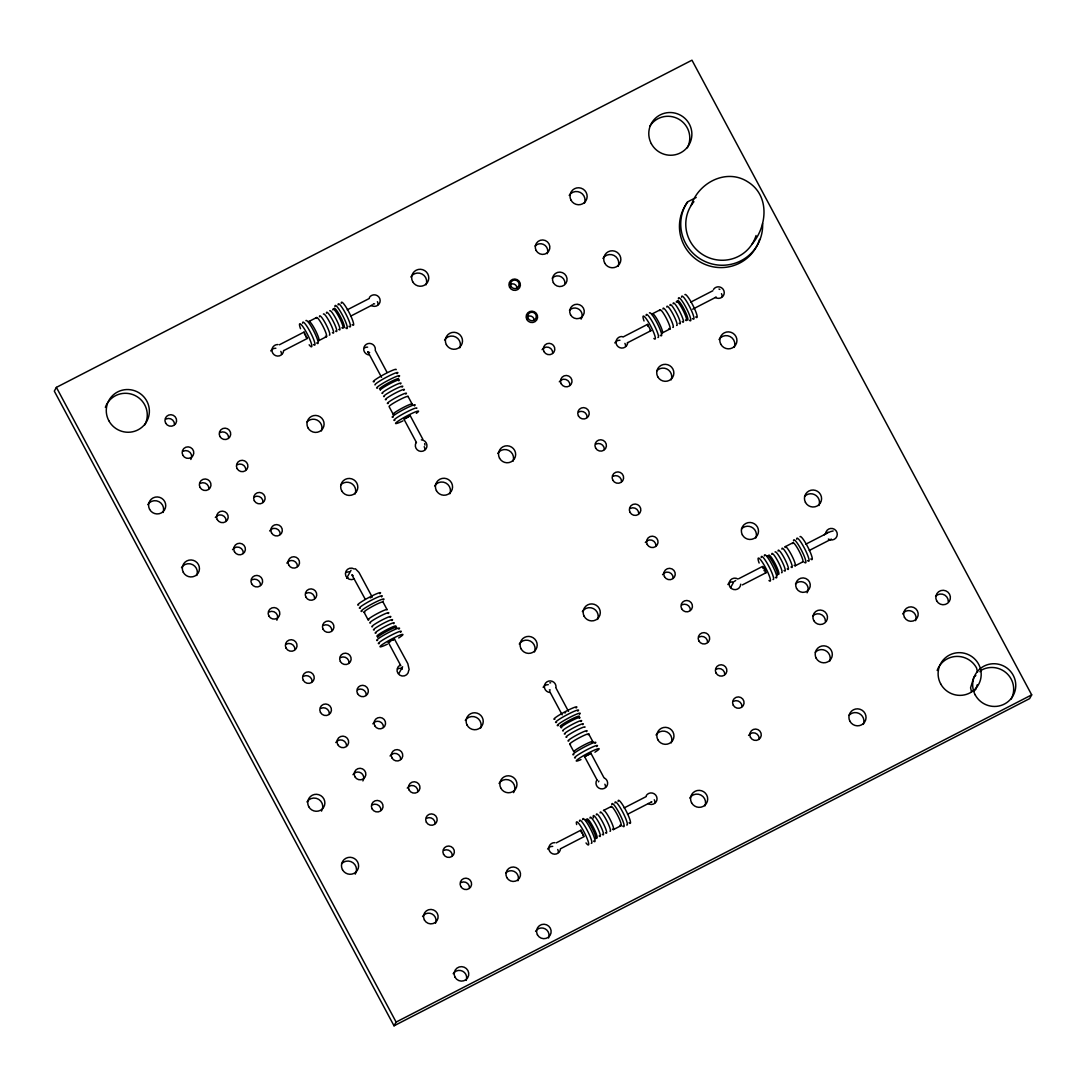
<?xml version="1.0" encoding="UTF-8"?>
<svg xmlns="http://www.w3.org/2000/svg" width="1086" height="1086" viewBox="0 0 1086 1086"><rect width="100%" height="100%" fill="white"/><g stroke="black" fill="none" stroke-linecap="round" stroke-linejoin="round"><path stroke-width="1.5" d="M283.785 350.574L307.352 338.438L304.107 332.072L304.026 332.832M627.301 342.864L650.867 330.728L647.623 324.361L647.541 325.121M560.647 848.695L584.214 836.559L580.983 830.179L581.091 831.55M742.39 584.906L765.969 572.77C765.997 571.222 763.2 565.439 762.643 567.136M402.241 667.618L402.227 669.18L401.956 668.161M409.164 669.695L407.834 663.655L394.381 638.921L388.313 642.342L400.883 665.827M977.237 684.791L975.852 689.311L973.83 691.158M598.481 781.839L598.861 781.01M56.391 387.376L54.3 391.123L394.028 1025.808L1029.609 698.624L1031.7 694.877L691.972 60.192L56.391 387.376L396.118 1022.075L394.028 1025.808M346.665 578.119L351.05 570.272M398.996 673.279L402.621 666.777M696.221 197.435L687.682 201.833L685.619 205.078A41.119 40.413 29.2 0 0 703.497 263.722A41.119 40.413 29.2 0 0 759.576 239.368M691.198 205.43C698.42 182.611 726.493 167.991 747.792 181.837C769.96 195.466 767.34 225.997 752.204 243.916M730.539 587.689L733.457 582.463M687.682 201.833L686.922 202.729A41.119 40.413 29.2 0 0 711.276 263.762A41.119 40.413 29.2 0 0 762.616 223.58M975.839 675.424L973.816 677.284L970.572 687.818L971.495 691.714M979.911 671.705L981.961 669.845A21.639 21.272 29.2 0 1 1011.202 699.045M734.312 581.472L735.724 580.467M589.698 754.118L590.838 753.141L584.553 756.589L597.124 780.074M392.752 640.319L394.612 638.894M407.535 417.486L410.182 415.612L403.897 419.074L416.467 442.559M588.992 754.553L584.553 756.589M279.401 344.778L303.971 332.112M622.916 337.067L647.487 324.402M564.815 712.973L565.657 712.525M556.263 842.885L580.834 830.22M308.818 321.537L316.42 317.628M347.262 309.822L369.349 298.46M350.642 316.148L372.742 304.772M318.972 340.529L326.587 336.606M652.333 313.827L659.935 309.917M690.777 302.112L712.864 290.736M692.692 309.198L716.258 297.062M662.487 332.818L670.103 328.895M785.164 546.733L792.78 542.824M739.009 578.566L762.576 566.43M805.866 544.154L827.966 532.778M809.26 550.48L831.36 539.104M795.332 565.725L802.934 561.801M611.024 806.613L603.422 810.523A10.819 1.683 62.8 0 1 610.766 820.785A10.819 1.683 62.8 0 1 612.409 829.12M624.124 807.943L646.224 796.567M627.518 814.269L649.604 802.893M613.59 829.514L621.192 825.591M396.118 1022.075L1031.7 694.877M406.707 417.934L405.173 418.667M370.245 597.87L370.978 597.531M650.582 802.418L651.885 801.889L651.179 801.97M390.308 641.622L388.313 642.342M374.602 303.89L373.408 303.713M830.369 531.651L833.166 530.959M307.352 338.438L306.632 337.922M650.867 330.728L650.147 330.212M765.969 572.77L765.236 572.241M549.774 682.877L550.697 682.795M369.62 352.516L368.059 352.054M549.367 689.854L550.276 690.031M718.973 289.052L719.828 289.433M355.394 568.738L358.991 572.431L372.254 597.137M353.126 575.607L351.837 574.752L365.181 599.119M367.733 351.837L368.521 353.031M305.777 336.66L306.225 337.366M582.639 834.754L583.087 835.473M763.933 570.164L764.381 570.965M407.997 396.349L412.069 403.938M588.666 733.865L592.725 741.453M375.199 350.262L387.037 372.376M410.182 415.612L422.807 439.206M555.856 687.777L568.48 711.371M590.838 753.141L604.06 777.902M368.969 353.819L381.539 377.304M549.625 691.348L562.195 714.832M393.2 414.295L389.141 406.707A10.819 1.1 -28.2 0 1 398.304 400.422A10.819 1.1 -28.2 0 1 408.078 396.634M569.797 744.222L573.856 751.811A10.819 1.1 -28.2 0 1 584.268 744.887A10.819 1.1 -28.2 0 1 592.223 742.362M382.951 601.902L387.01 609.504M364.081 612.26L368.14 619.862M304.528 334.203L304.908 335.017M581.39 832.297L581.77 833.125M762.834 567.761L763.132 568.507M647.745 325.746L648.043 326.492M977.549 672.18L976.558 667.971A21.639 21.272 29.2 0 0 940.123 664.944M424.68 443.59L424.925 445.124M756.073 235.513A36.069 35.444 29.2 0 1 704.76 255.807A36.069 35.444 29.2 0 1 693.927 201.684M372.579 626.758A10.819 1.1 -28.2 0 1 381.037 620.54A10.819 1.1 -28.2 0 1 390.227 617.364M370.543 622.957A10.819 1.1 -28.2 0 1 379 616.739A10.819 1.1 -28.2 0 1 388.191 613.563M374.276 629.921A10.819 1.1 -28.2 0 1 382.72 623.703A10.819 1.1 -28.2 0 1 391.924 620.527M375.973 633.084A10.819 1.1 -28.2 0 1 384.417 626.866A10.819 1.1 -28.2 0 1 393.621 623.69M377.656 636.247A10.819 1.1 -28.2 0 1 384.865 630.708A10.819 1.1 -28.2 0 1 395.888 626.242M377.548 637.292A10.819 1.1 -28.2 0 1 389.277 630.016A10.819 1.1 -28.2 0 1 395.983 628.129M377.616 640.428A12.991 1.317 -28.2 0 1 387.756 632.975A12.991 1.317 -28.2 0 1 398.793 629.161M379.299 643.591A12.991 1.317 -28.2 0 1 389.44 636.138A12.991 1.317 -28.2 0 1 400.476 632.337M387.376 644.174A12.991 1.317 -28.2 0 1 381.62 645.057A12.991 1.317 -28.2 0 1 398.969 635.527A12.991 1.317 -28.2 0 1 398.698 637.957M362.032 611.323A12.991 1.317 -28.2 0 1 372.172 603.87A12.991 1.317 -28.2 0 1 383.209 600.056M364.787 612.205A10.819 1.1 -28.2 0 1 371.996 606.653A10.819 1.1 -28.2 0 1 383.019 602.187M368.86 619.794A10.819 1.1 -28.2 0 1 376.068 614.255A10.819 1.1 -28.2 0 1 387.078 609.789M360.335 608.16A12.991 1.317 -28.2 0 1 370.475 600.707A12.991 1.317 -28.2 0 1 381.512 596.893M358.638 604.997A12.991 1.317 -28.2 0 1 368.792 597.544A12.991 1.317 -28.2 0 1 379.815 593.73M347.289 578.186A3.611 3.543 29.2 0 1 348.172 577.861M596.377 814.894A10.819 1.683 62.8 0 1 603.164 823.107A10.819 1.683 62.8 0 1 605.445 832.704M600.178 812.939A10.819 1.683 62.8 0 1 606.314 819.889A10.819 1.683 62.8 0 1 609.993 831.265M593.472 817.894A10.819 1.683 62.8 0 1 599.35 823.487A10.819 1.683 62.8 0 1 602.282 834.333M590.037 818.152A10.819 1.683 62.8 0 1 596.838 826.365A10.819 1.683 62.8 0 1 599.105 835.962M586.874 819.781A10.819 1.683 62.8 0 1 593.662 827.994A10.819 1.683 62.8 0 1 595.942 837.591M585.598 820.432A10.819 1.683 62.8 0 1 591.069 826.174A10.819 1.683 62.8 0 1 595.847 838.636M582.666 819.672A12.991 2.023 62.8 0 1 590.825 829.528A12.991 2.023 62.8 0 1 593.553 841.053M579.503 821.301A12.991 2.023 62.8 0 1 586.874 829.65A12.991 2.023 62.8 0 1 591.286 843.306M576.666 824.586A12.991 2.023 62.8 0 1 579.992 825.129A12.991 2.023 62.8 0 1 587.96 840.768A12.991 2.023 62.8 0 1 586.006 842.94M611.812 804.672A12.991 2.023 62.8 0 1 619.97 814.527A12.991 2.023 62.8 0 1 622.699 826.039M610.943 807.387A10.819 1.683 62.8 0 1 617.744 815.6A10.819 1.683 62.8 0 1 620.025 825.197M614.988 803.043A12.991 2.023 62.8 0 1 622.359 811.391A12.991 2.023 62.8 0 1 626.758 825.048M618.151 801.414A12.991 2.023 62.8 0 1 626.31 811.269A12.991 2.023 62.8 0 1 629.038 822.781M566.783 737.204A10.819 1.1 -28.2 0 1 573.992 731.652A10.819 1.1 -28.2 0 1 585.001 727.186M568.806 740.991A10.819 1.1 -28.2 0 1 577.263 734.774A10.819 1.1 -28.2 0 1 586.454 731.611M565.087 734.027A10.819 1.1 -28.2 0 1 573.544 727.824A10.819 1.1 -28.2 0 1 582.734 724.647M563.39 730.864A10.819 1.1 -28.2 0 1 571.847 724.661A10.819 1.1 -28.2 0 1 581.037 721.484M561.706 727.701A10.819 1.1 -28.2 0 1 570.15 721.498A10.819 1.1 -28.2 0 1 579.354 718.321M561.028 726.439A10.819 1.1 -28.2 0 1 569.471 720.222A10.819 1.1 -28.2 0 1 578.675 717.059M558.258 725.57A12.991 1.317 -28.2 0 1 568.399 718.104A12.991 1.317 -28.2 0 1 579.435 714.303M556.575 722.407A12.991 1.317 -28.2 0 1 566.716 714.941A12.991 1.317 -28.2 0 1 577.752 711.14M554.878 719.231A12.991 1.317 -28.2 0 1 565.019 711.778A12.991 1.317 -28.2 0 1 576.055 707.977M573.842 754.675A12.991 1.317 -28.2 0 1 583.983 747.209A12.991 1.317 -28.2 0 1 595.019 743.408M570.503 744.154A10.819 1.1 -28.2 0 1 578.96 737.937A10.819 1.1 -28.2 0 1 588.15 734.774M575.539 757.838A12.991 1.317 -28.2 0 1 585.68 750.385A12.991 1.317 -28.2 0 1 596.716 746.571M580.969 759.616A12.991 1.317 -28.2 0 1 579.028 758.462A12.991 1.317 -28.2 0 1 595.929 749.476A12.991 1.317 -28.2 0 1 594.924 752.204M386.127 399.675A10.819 1.1 -28.2 0 1 394.571 393.471A10.819 1.1 -28.2 0 1 403.775 390.295M388.15 403.476A10.819 1.1 -28.2 0 1 396.607 397.259A10.819 1.1 -28.2 0 1 405.797 394.096M384.43 396.512A10.819 1.1 -28.2 0 1 392.874 390.295A10.819 1.1 -28.2 0 1 402.078 387.132M382.734 393.349A10.819 1.1 -28.2 0 1 391.191 387.132A10.819 1.1 -28.2 0 1 400.381 383.969M380.331 390.254A10.819 1.1 -28.2 0 1 390.743 383.317A10.819 1.1 -28.2 0 1 398.684 380.806M380.358 388.924A10.819 1.1 -28.2 0 1 388.815 382.706A10.819 1.1 -28.2 0 1 398.005 379.53M377.602 388.041A12.991 1.317 -28.2 0 1 387.743 380.589A12.991 1.317 -28.2 0 1 398.779 376.788M375.05 384.96A12.991 1.317 -28.2 0 1 387.553 376.638A12.991 1.317 -28.2 0 1 397.082 373.625M374.222 381.715A12.991 1.317 -28.2 0 1 382.869 375.064A12.991 1.317 -28.2 0 1 396.091 369.715M393.186 417.16A12.991 1.317 -28.2 0 1 403.327 409.693A12.991 1.317 -28.2 0 1 414.363 405.892M393.906 414.228A10.819 1.1 -28.2 0 1 401.114 408.689A10.819 1.1 -28.2 0 1 412.137 404.223M394.883 420.323A12.991 1.317 -28.2 0 1 403.53 413.671A12.991 1.317 -28.2 0 1 416.752 408.309M402.947 420.893A12.991 1.317 -28.2 0 1 396.716 422.142A12.991 1.317 -28.2 0 1 412.924 412.951A12.991 1.317 -28.2 0 1 416.332 413.318M323.384 314.044A10.819 1.683 62.8 0 1 330.728 324.293A10.819 1.683 62.8 0 1 332.384 332.628M319.501 316.773A10.819 1.683 62.8 0 1 325.651 323.737A10.819 1.683 62.8 0 1 329.316 335.112M326.479 313.189A10.819 1.683 62.8 0 1 333.28 321.402A10.819 1.683 62.8 0 1 335.547 330.999M329.723 310.786A10.819 1.683 62.8 0 1 337.067 321.035A10.819 1.683 62.8 0 1 338.71 329.37M332.818 309.931A10.819 1.683 62.8 0 1 339.606 318.144A10.819 1.683 62.8 0 1 341.886 327.741M334.081 309.279A10.819 1.683 62.8 0 1 340.217 316.23A10.819 1.683 62.8 0 1 343.895 327.605M334.95 306.551A12.991 2.023 62.8 0 1 343.108 316.406A12.991 2.023 62.8 0 1 345.837 327.931M338.113 304.922A12.991 2.023 62.8 0 1 346.271 314.777A12.991 2.023 62.8 0 1 349 326.289M341.289 303.293A12.991 2.023 62.8 0 1 349.448 313.148A12.991 2.023 62.8 0 1 352.176 324.66M305.899 320.628A12.991 2.023 62.8 0 1 314.709 332.927A12.991 2.023 62.8 0 1 316.691 342.932M308.736 322.325A10.819 1.683 62.8 0 1 314.872 329.275A10.819 1.683 62.8 0 1 318.551 340.651M316.338 318.402A10.819 1.683 62.8 0 1 323.139 326.614A10.819 1.683 62.8 0 1 325.406 336.212M302.641 323.194A12.991 2.023 62.8 0 1 310.786 333.049A12.991 2.023 62.8 0 1 313.515 344.561M300.523 328.705A12.991 2.023 62.8 0 1 302.179 325.732A12.991 2.023 62.8 0 1 310.8 341.846A12.991 2.023 62.8 0 1 309.143 344.819M666.831 307.107A10.819 1.683 62.8 0 1 672.967 314.071A10.819 1.683 62.8 0 1 676.632 325.447M663.017 309.062A10.819 1.683 62.8 0 1 669.166 316.026A10.819 1.683 62.8 0 1 672.831 327.402M669.994 305.478A10.819 1.683 62.8 0 1 676.795 313.691A10.819 1.683 62.8 0 1 679.062 323.289M673.157 303.849A10.819 1.683 62.8 0 1 679.958 312.062A10.819 1.683 62.8 0 1 682.225 321.66M676.334 302.22A10.819 1.683 62.8 0 1 683.121 310.433A10.819 1.683 62.8 0 1 685.402 320.031M677.596 301.569A10.819 1.683 62.8 0 1 683.732 308.519A10.819 1.683 62.8 0 1 687.411 319.895M678.465 298.84A12.991 2.023 62.8 0 1 686.624 308.695A12.991 2.023 62.8 0 1 689.352 320.207M681.628 297.211A12.991 2.023 62.8 0 1 689.786 307.066A12.991 2.023 62.8 0 1 692.515 318.578M684.899 294.645A12.991 2.023 62.8 0 1 693.71 306.944A12.991 2.023 62.8 0 1 695.692 316.949M649.414 312.917A12.991 2.023 62.8 0 1 658.225 325.216A12.991 2.023 62.8 0 1 660.207 335.221M652.252 314.614A10.819 1.683 62.8 0 1 658.387 321.565A10.819 1.683 62.8 0 1 662.066 332.94M659.854 310.691A10.819 1.683 62.8 0 1 666.655 318.904A10.819 1.683 62.8 0 1 668.922 328.501M646.156 315.469A12.991 2.023 62.8 0 1 653.514 323.832A12.991 2.023 62.8 0 1 657.926 337.474M644.039 320.994A12.991 2.023 62.8 0 1 645.26 317.492A12.991 2.023 62.8 0 1 653.636 332.37A12.991 2.023 62.8 0 1 653.867 338.479M778.119 551.104A10.819 1.683 62.8 0 1 784.92 559.317A10.819 1.683 62.8 0 1 787.187 568.915M781.92 549.149A10.819 1.683 62.8 0 1 788.721 557.362A10.819 1.683 62.8 0 1 790.988 566.96M775.037 551.96A10.819 1.683 62.8 0 1 782.382 562.209A10.819 1.683 62.8 0 1 784.024 570.544M771.779 554.362A10.819 1.683 62.8 0 1 777.929 561.326A10.819 1.683 62.8 0 1 781.594 572.702M768.698 555.217A10.819 1.683 62.8 0 1 776.042 565.467A10.819 1.683 62.8 0 1 777.685 573.802M767.354 556.643A10.819 1.683 62.8 0 1 773.49 563.607A10.819 1.683 62.8 0 1 777.169 574.983M764.422 555.883A12.991 2.023 62.8 0 1 772.567 565.738A12.991 2.023 62.8 0 1 775.295 577.25M761.245 557.512A12.991 2.023 62.8 0 1 768.616 565.86A12.991 2.023 62.8 0 1 773.028 579.517M759.128 563.037A12.991 2.023 62.8 0 1 760.363 559.521A12.991 2.023 62.8 0 1 768.739 574.413A12.991 2.023 62.8 0 1 768.969 580.521M793.567 540.882A12.991 2.023 62.8 0 1 801.712 550.738A12.991 2.023 62.8 0 1 804.441 562.249M792.699 543.597A10.819 1.683 62.8 0 1 798.834 550.561A10.819 1.683 62.8 0 1 802.513 561.937M785.097 547.52A10.819 1.683 62.8 0 1 791.884 555.733A10.819 1.683 62.8 0 1 794.165 565.331M796.73 539.253A12.991 2.023 62.8 0 1 804.889 549.109A12.991 2.023 62.8 0 1 807.617 560.62M800.002 536.688A12.991 2.023 62.8 0 1 808.812 548.987A12.991 2.023 62.8 0 1 810.78 558.991M595.888 444.12A5.769 5.674 29.2 0 1 604.345 449.455M646.251 795.576A5.864 5.756 29.2 0 1 654.288 793.839A5.864 5.756 29.2 0 1 656.161 801.821A5.864 5.756 29.2 0 1 648.125 803.559M549.991 692.474A5.864 5.756 29.2 0 1 544.357 686.42A5.864 5.756 29.2 0 1 550.371 680.922A5.864 5.756 29.2 0 1 556.018 686.976M604.888 778.268A5.864 5.756 29.2 0 1 606.762 786.264A5.864 5.756 29.2 0 1 598.725 788.002A5.864 5.756 29.2 0 1 596.852 780.006M369.335 354.959A5.864 5.756 29.2 0 1 363.701 348.905A5.864 5.756 29.2 0 1 369.715 343.407A5.864 5.756 29.2 0 1 375.362 349.461M352.991 774.685A5.864 5.756 29.2 0 1 361.014 772.947A5.864 5.756 29.2 0 1 362.887 780.929M306.931 801.93A8.62 8.471 29.2 0 1 318.741 799.377A8.62 8.471 29.2 0 1 321.497 811.12M335.778 742.539A5.864 5.756 29.2 0 1 346.57 745.933M465.297 720.412A8.62 8.471 29.2 0 1 476.469 717.479A8.62 8.471 29.2 0 1 480.541 728.299M320.777 708.384A5.864 5.756 29.2 0 1 329.357 713.787M341.547 863.777A8.62 8.471 29.2 0 1 353.086 862.813A8.62 8.471 29.2 0 1 355.231 874.135M303.578 676.239A5.864 5.756 29.2 0 1 312.157 681.641M499.031 783.413A8.62 8.471 29.2 0 1 510.841 780.861A8.62 8.471 29.2 0 1 513.597 792.617M286.365 644.093A5.864 5.756 29.2 0 1 294.944 649.509M656.012 734.991A8.62 8.471 29.2 0 1 667.184 732.059A8.62 8.471 29.2 0 1 671.257 742.878M269.165 611.947A5.864 5.756 29.2 0 1 276.862 620.215M815.26 652.306A8.62 8.471 29.2 0 1 829.609 661.36M251.952 579.802A5.864 5.756 29.2 0 1 260.531 585.218M453.174 973.708A7.33 7.208 29.2 0 1 462.677 971.223A7.33 7.208 29.2 0 1 466.152 980.427M505.696 873.076A7.33 7.208 29.2 0 1 517.913 880.787M422.549 916.475A7.33 7.208 29.2 0 1 432.052 913.991A7.33 7.208 29.2 0 1 435.513 923.195M689.746 797.993A8.62 8.471 29.2 0 1 700.918 795.074A8.62 8.471 29.2 0 1 704.977 805.893M232.54 549.652A5.864 5.756 29.2 0 1 243.318 553.059M848.98 715.321A8.62 8.471 29.2 0 1 863.343 724.376M215.34 517.52A5.864 5.756 29.2 0 1 226.132 520.927M535.574 931.286A7.33 7.208 29.2 0 1 545.077 928.802A7.33 7.208 29.2 0 1 548.539 938.005M200.326 483.351A5.864 5.756 29.2 0 1 208.919 488.768M183.14 451.219A5.864 5.756 29.2 0 1 190.837 459.487M165.927 419.074A5.864 5.756 29.2 0 1 174.507 424.49M935.562 596.35A7.33 7.208 29.2 0 1 948.309 601.603M147.777 504.596A8.62 8.471 29.2 0 1 158.95 501.664A8.62 8.471 29.2 0 1 163.022 512.483M497.714 453.419A8.62 8.471 29.2 0 1 508.872 450.5A8.62 8.471 29.2 0 1 512.945 461.319M582.354 611.567A8.62 8.471 29.2 0 1 593.526 608.635A8.62 8.471 29.2 0 1 597.599 619.454M434.617 485.904A8.62 8.471 29.2 0 1 445.776 482.971A8.62 8.471 29.2 0 1 449.848 493.791M519.257 644.039A8.62 8.471 29.2 0 1 530.43 641.12A8.62 8.471 29.2 0 1 534.502 651.939M656.799 370.815A8.62 8.471 29.2 0 1 671.148 379.869M578.675 411.974A5.769 5.674 29.2 0 1 587.132 417.309M804.522 496.492A8.62 8.471 29.2 0 1 818.885 505.547M559.304 381.824A5.769 5.674 29.2 0 1 569.933 385.163M719 339.511A8.62 8.471 29.2 0 1 730.159 336.579A8.62 8.471 29.2 0 1 734.231 347.398M542.09 349.678A5.769 5.674 29.2 0 1 552.72 353.018M220.159 432.527A5.769 5.674 29.2 0 1 228.617 437.862M181.511 567.611A8.62 8.471 29.2 0 1 192.684 564.679A8.62 8.471 29.2 0 1 196.742 575.499M699.112 636.993A5.769 5.674 29.2 0 1 707.57 642.328M340.76 484.926A8.62 8.471 29.2 0 1 355.108 493.981M443.835 850.406A5.769 5.674 29.2 0 1 452.292 855.741M461.048 882.551A5.769 5.674 29.2 0 1 469.491 887.886M649.93 126.085A21.639 21.272 29.2 0 1 678.94 119.256A21.639 21.272 29.2 0 1 687.316 147.832M569.186 195.412A8.62 8.471 29.2 0 1 580.358 192.48A8.62 8.471 29.2 0 1 584.431 203.299M560.471 848.682A5.864 5.756 29.2 0 1 554.457 854.18A5.864 5.756 29.2 0 1 548.81 848.139A5.864 5.756 29.2 0 1 554.837 842.641M937.177 670.483A21.639 21.272 29.2 0 1 939.241 666.207M105.356 407.359A21.639 21.272 29.2 0 1 107.419 403.096M108.301 401.82A21.639 21.272 29.2 0 1 137.107 396.675A21.639 21.272 29.2 0 1 144.805 424.857M527.864 316.433A4.33 4.249 29.2 0 1 534.203 320.424M510.651 284.288A4.33 4.249 29.2 0 1 516.99 288.279M237.372 464.672A5.769 5.674 29.2 0 1 245.83 470.007M269.613 530.945A5.769 5.674 29.2 0 1 280.242 534.298M286.813 563.091A5.769 5.674 29.2 0 1 297.442 566.444M306.198 593.255A5.769 5.674 29.2 0 1 314.641 598.59M323.397 625.4A5.769 5.674 29.2 0 1 331.854 630.735M340.61 657.546A5.769 5.674 29.2 0 1 349.054 662.881M357.81 689.691A5.769 5.674 29.2 0 1 366.267 695.026M372.851 723.819A5.769 5.674 29.2 0 1 383.467 727.158M390.05 755.965A5.769 5.674 29.2 0 1 400.68 759.304M254.572 496.818A5.769 5.674 29.2 0 1 263.029 502.153M681.913 604.848A5.769 5.674 29.2 0 1 690.37 610.183M662.541 574.684A5.769 5.674 29.2 0 1 673.157 578.037M645.328 542.538A5.769 5.674 29.2 0 1 655.958 545.891M630.301 508.411A5.769 5.674 29.2 0 1 638.744 513.746M613.088 476.265A5.769 5.674 29.2 0 1 621.545 481.6M716.326 669.139A5.769 5.674 29.2 0 1 724.783 674.474M426.635 818.26A5.769 5.674 29.2 0 1 435.092 823.595M733.525 701.284A5.769 5.674 29.2 0 1 741.982 706.619M748.566 735.412A5.769 5.674 29.2 0 1 759.195 738.765M407.25 788.097A5.769 5.674 29.2 0 1 417.879 791.45M372.389 804.807A5.864 5.756 29.2 0 1 380.969 810.224M902.615 613.916A7.33 7.208 29.2 0 1 912.131 611.432A7.33 7.208 29.2 0 1 915.593 620.635M569.444 310.325A7.33 7.208 29.2 0 1 579.272 309.496A7.33 7.208 29.2 0 1 581.091 319.135M552.245 278.179A7.33 7.208 29.2 0 1 564.978 283.419M535.045 246.033A7.33 7.208 29.2 0 1 547.249 253.73M812.654 616.115A7.33 7.208 29.2 0 1 825.401 621.368M795.454 583.983A7.33 7.208 29.2 0 1 805.269 583.155A7.33 7.208 29.2 0 1 807.102 592.78M824.396 534.814A5.864 5.756 29.2 0 1 829.541 532.167M727.851 584.512A5.864 5.756 29.2 0 1 732.996 581.865M721.471 293.682A5.864 5.756 29.2 0 1 722.149 296.6M614.798 342.918A5.864 5.756 29.2 0 1 619.957 340.257M624.898 343.393A5.864 5.756 29.2 0 1 625.59 346.312M270.726 350.914A5.864 5.756 29.2 0 1 275.871 348.267M280.812 351.389A5.864 5.756 29.2 0 1 281.505 354.321M377.385 301.691A5.864 5.756 29.2 0 1 378.064 304.609M424.205 446.713A5.864 5.756 29.2 0 1 424.884 449.631M364.692 347.791A5.864 5.756 29.2 0 1 367.625 347.153M604.861 784.228A5.864 5.756 29.2 0 1 605.54 787.146M543.136 687.316A5.864 5.756 29.2 0 1 548.281 684.669M654.261 799.798A5.864 5.756 29.2 0 1 654.953 802.717M547.602 849.021A5.864 5.756 29.2 0 1 552.747 846.374M557.702 849.51A5.864 5.756 29.2 0 1 558.38 852.429M346.393 572.458A5.864 5.756 29.2 0 1 349.325 571.833M398.005 668.895A5.864 5.756 29.2 0 1 400.951 668.257M741.439 528.963A8.62 8.471 29.2 0 1 755.802 538.018M602.92 258.414A8.62 8.471 29.2 0 1 614.092 255.495A8.62 8.471 29.2 0 1 618.151 266.314M444.568 339.932A8.62 8.471 29.2 0 1 455.726 337.013A8.62 8.471 29.2 0 1 459.799 347.832M410.834 276.93A8.62 8.471 29.2 0 1 422.006 273.998A8.62 8.471 29.2 0 1 426.079 284.817M307.039 421.911A8.62 8.471 29.2 0 1 321.388 430.966M825.618 533.918A5.864 5.756 29.2 0 1 832.65 528.556A5.864 5.756 29.2 0 1 836.858 536.43A5.864 5.756 29.2 0 1 828.36 539.063M740.72 584.173A5.864 5.756 29.2 0 1 733.688 589.535A5.864 5.756 29.2 0 1 729.48 581.662A5.864 5.756 29.2 0 1 737.978 579.042M713.461 289.46A5.864 5.756 29.2 0 1 721.498 287.722A5.864 5.756 29.2 0 1 723.371 295.718A5.864 5.756 29.2 0 1 715.335 297.455M627.681 342.565A5.864 5.756 29.2 0 1 621.654 348.077A5.864 5.756 29.2 0 1 616.02 342.022A5.864 5.756 29.2 0 1 622.047 336.524M283.595 350.574A5.864 5.756 29.2 0 1 277.568 356.072A5.864 5.756 29.2 0 1 271.934 350.031A5.864 5.756 29.2 0 1 277.962 344.534M369.376 297.469A5.864 5.756 29.2 0 1 377.412 295.731A5.864 5.756 29.2 0 1 379.285 303.713A5.864 5.756 29.2 0 1 371.249 305.451M421.341 439.844A5.864 5.756 29.2 0 1 426.852 446.889A5.864 5.756 29.2 0 1 418.965 450.948A5.864 5.756 29.2 0 1 416.196 442.491M353.982 579.001A5.864 5.756 29.2 0 1 345.402 573.584A5.864 5.756 29.2 0 1 354.308 568.996M408.675 670.564A5.864 5.756 29.2 0 1 399.77 675.153A5.864 5.756 29.2 0 1 400.096 665.161M595.617 448.056A5.769 5.674 29.2 0 0 605.567 448.518A5.769 5.674 29.2 0 0 600.87 439.762A5.769 5.674 29.2 0 0 595.617 448.056M657.722 376.733A8.62 8.471 29.2 0 0 672.573 377.426A8.62 8.471 29.2 0 0 665.569 364.339A8.62 8.471 29.2 0 0 657.722 376.733M354.891 776.707A5.864 5.756 29.2 0 0 364.991 777.196A5.864 5.756 29.2 0 0 360.226 768.291A5.864 5.756 29.2 0 0 354.891 776.707M308.736 806.681A8.62 8.471 29.2 0 0 323.587 807.387A8.62 8.471 29.2 0 0 316.583 794.3A8.62 8.471 29.2 0 0 308.736 806.681M337.678 744.562A5.864 5.756 29.2 0 0 347.778 745.05A5.864 5.756 29.2 0 0 343.013 736.145A5.864 5.756 29.2 0 0 337.678 744.562M467.116 725.163A8.62 8.471 29.2 0 0 481.953 725.855A8.62 8.471 29.2 0 0 474.949 712.769A8.62 8.471 29.2 0 0 467.116 725.163M320.479 712.43A5.864 5.756 29.2 0 0 330.578 712.905A5.864 5.756 29.2 0 0 325.814 704A5.864 5.756 29.2 0 0 320.479 712.43M342.47 869.696A8.62 8.471 29.2 0 0 357.321 870.388A8.62 8.471 29.2 0 0 350.316 857.302A8.62 8.471 29.2 0 0 342.47 869.696M303.265 680.284A5.864 5.756 29.2 0 0 313.365 680.759A5.864 5.756 29.2 0 0 308.6 671.854A5.864 5.756 29.2 0 0 303.265 680.284M500.836 788.164A8.62 8.471 29.2 0 0 515.687 788.87A8.62 8.471 29.2 0 0 508.682 775.784A8.62 8.471 29.2 0 0 500.836 788.164M286.066 648.138A5.864 5.756 29.2 0 0 296.166 648.613A5.864 5.756 29.2 0 0 291.401 639.708A5.864 5.756 29.2 0 0 286.066 648.138M657.831 739.729A8.62 8.471 29.2 0 0 672.682 740.435A8.62 8.471 29.2 0 0 665.677 727.348A8.62 8.471 29.2 0 0 657.831 739.729M268.853 615.993A5.864 5.756 29.2 0 0 278.953 616.468A5.864 5.756 29.2 0 0 274.188 607.563A5.864 5.756 29.2 0 0 268.853 615.993M816.183 658.211A8.62 8.471 29.2 0 0 831.034 658.917A8.62 8.471 29.2 0 0 824.03 645.831A8.62 8.471 29.2 0 0 816.183 658.211M251.653 583.847A5.864 5.756 29.2 0 0 261.753 584.322A5.864 5.756 29.2 0 0 256.988 575.417A5.864 5.756 29.2 0 0 251.653 583.847M455.034 977.196A7.33 7.208 29.2 0 0 467.672 977.794A7.33 7.208 29.2 0 0 461.713 966.649A7.33 7.208 29.2 0 0 455.034 977.196M506.795 877.542A7.33 7.208 29.2 0 0 519.434 878.14A7.33 7.208 29.2 0 0 513.474 867.008A7.33 7.208 29.2 0 0 506.795 877.542M424.395 919.964A7.33 7.208 29.2 0 0 437.034 920.561A7.33 7.208 29.2 0 0 431.074 909.43A7.33 7.208 29.2 0 0 424.395 919.964M691.551 802.744A8.62 8.471 29.2 0 0 706.402 803.45A8.62 8.471 29.2 0 0 699.398 790.364A8.62 8.471 29.2 0 0 691.551 802.744M234.44 551.688A5.864 5.756 29.2 0 0 244.54 552.163A5.864 5.756 29.2 0 0 239.775 543.271A5.864 5.756 29.2 0 0 234.44 551.688M849.904 721.226A8.62 8.471 29.2 0 0 864.755 721.932A8.62 8.471 29.2 0 0 857.75 708.846A8.62 8.471 29.2 0 0 849.904 721.226M217.241 519.556A5.864 5.756 29.2 0 0 227.341 520.031A5.864 5.756 29.2 0 0 222.576 511.139A5.864 5.756 29.2 0 0 217.241 519.556M537.421 934.774A7.33 7.208 29.2 0 0 550.059 935.372A7.33 7.208 29.2 0 0 544.1 924.24A7.33 7.208 29.2 0 0 537.421 934.774M200.028 487.397A5.864 5.756 29.2 0 0 210.127 487.872A5.864 5.756 29.2 0 0 205.363 478.98A5.864 5.756 29.2 0 0 200.028 487.397M182.828 455.265A5.864 5.756 29.2 0 0 192.928 455.74A5.864 5.756 29.2 0 0 188.163 446.848A5.864 5.756 29.2 0 0 182.828 455.265M165.629 423.119A5.864 5.756 29.2 0 0 175.728 423.594A5.864 5.756 29.2 0 0 170.964 414.703A5.864 5.756 29.2 0 0 165.629 423.119M936.661 600.83A7.33 7.208 29.2 0 0 949.3 601.427A7.33 7.208 29.2 0 0 943.34 590.282A7.33 7.208 29.2 0 0 936.661 600.83M149.596 509.348A8.62 8.471 29.2 0 0 164.448 510.04A8.62 8.471 29.2 0 0 157.443 496.954A8.62 8.471 29.2 0 0 149.596 509.348M499.519 458.17A8.62 8.471 29.2 0 0 514.37 458.876A8.62 8.471 29.2 0 0 507.366 445.789A8.62 8.471 29.2 0 0 499.519 458.17M584.159 616.305A8.62 8.471 29.2 0 0 599.01 617.011A8.62 8.471 29.2 0 0 592.006 603.925A8.62 8.471 29.2 0 0 584.159 616.305M436.423 490.655A8.62 8.471 29.2 0 0 451.274 491.347A8.62 8.471 29.2 0 0 444.269 478.261A8.62 8.471 29.2 0 0 436.423 490.655M521.063 648.79A8.62 8.471 29.2 0 0 535.914 649.496A8.62 8.471 29.2 0 0 528.909 636.41A8.62 8.471 29.2 0 0 521.063 648.79M578.417 415.911A5.769 5.674 29.2 0 0 588.368 416.386A5.769 5.674 29.2 0 0 583.671 407.617A5.769 5.674 29.2 0 0 578.417 415.911M805.445 502.397A8.62 8.471 29.2 0 0 820.297 503.103A8.62 8.471 29.2 0 0 813.292 490.017A8.62 8.471 29.2 0 0 805.445 502.397M561.204 383.765A5.769 5.674 29.2 0 0 571.155 384.24A5.769 5.674 29.2 0 0 566.458 375.471A5.769 5.674 29.2 0 0 561.204 383.765M720.805 344.248A8.62 8.471 29.2 0 0 735.656 344.954A8.62 8.471 29.2 0 0 728.652 331.868A8.62 8.471 29.2 0 0 720.805 344.248M544.005 351.62A5.769 5.674 29.2 0 0 553.955 352.095A5.769 5.674 29.2 0 0 549.258 343.325A5.769 5.674 29.2 0 0 544.005 351.62M604.726 263.165A8.62 8.471 29.2 0 0 619.577 263.871A8.62 8.471 29.2 0 0 612.572 250.785A8.62 8.471 29.2 0 0 604.726 263.165M219.901 436.463A5.769 5.674 29.2 0 0 229.852 436.925A5.769 5.674 29.2 0 0 225.155 428.155A5.769 5.674 29.2 0 0 219.901 436.463M183.317 572.349A8.62 8.471 29.2 0 0 198.168 573.055A8.62 8.471 29.2 0 0 191.163 559.969A8.62 8.471 29.2 0 0 183.317 572.349M716.054 673.062A5.769 5.674 29.2 0 0 726.005 673.537A5.769 5.674 29.2 0 0 721.308 664.768A5.769 5.674 29.2 0 0 716.054 673.062M341.683 490.831A8.62 8.471 29.2 0 0 356.534 491.537A8.62 8.471 29.2 0 0 349.529 478.451A8.62 8.471 29.2 0 0 341.683 490.831M698.855 640.916A5.769 5.674 29.2 0 0 708.805 641.392A5.769 5.674 29.2 0 0 704.108 632.622A5.769 5.674 29.2 0 0 698.855 640.916M443.563 854.343A5.769 5.674 29.2 0 0 453.514 854.804A5.769 5.674 29.2 0 0 448.83 846.035A5.769 5.674 29.2 0 0 443.563 854.343M460.776 886.488A5.769 5.674 29.2 0 0 470.727 886.95A5.769 5.674 29.2 0 0 466.03 878.18A5.769 5.674 29.2 0 0 460.776 886.488M357.538 693.615A5.769 5.674 29.2 0 0 367.489 694.09A5.769 5.674 29.2 0 0 362.805 685.32A5.769 5.674 29.2 0 0 357.538 693.615M651.315 143.664A21.639 21.272 29.2 0 0 688.633 145.429A21.639 21.272 29.2 0 0 671.026 112.55A21.639 21.272 29.2 0 0 651.315 143.664M571.005 200.15A8.62 8.471 29.2 0 0 585.856 200.856A8.62 8.471 29.2 0 0 578.852 187.769A8.62 8.471 29.2 0 0 571.005 200.15M526.791 319.474A5.769 5.674 29.2 0 0 536.742 319.949A5.769 5.674 29.2 0 0 532.045 311.18A5.769 5.674 29.2 0 0 526.791 319.474M528.176 318.442A4.33 4.249 29.2 0 0 535.642 318.795A4.33 4.249 29.2 0 0 532.126 312.211A4.33 4.249 29.2 0 0 528.176 318.442M647.229 544.493A5.769 5.674 29.2 0 0 657.179 544.955A5.769 5.674 29.2 0 0 652.496 536.185A5.769 5.674 29.2 0 0 647.229 544.493M940.639 683.8A21.639 21.272 29.2 0 0 977.943 685.565A21.639 21.272 29.2 0 0 960.35 652.686A21.639 21.272 29.2 0 0 940.639 683.8M975.201 694.877A21.639 21.272 29.2 0 0 1012.519 696.628A21.639 21.272 29.2 0 0 994.912 663.75A21.639 21.272 29.2 0 0 975.201 694.877M108.804 420.676A21.639 21.272 29.2 0 0 146.121 422.44A21.639 21.272 29.2 0 0 128.528 389.562A21.639 21.272 29.2 0 0 108.804 420.676M237.101 468.609A5.769 5.674 29.2 0 0 247.051 469.071A5.769 5.674 29.2 0 0 242.354 460.301A5.769 5.674 29.2 0 0 237.101 468.609M271.514 532.9A5.769 5.674 29.2 0 0 281.464 533.362A5.769 5.674 29.2 0 0 276.767 524.592A5.769 5.674 29.2 0 0 271.514 532.9M288.713 565.032A5.769 5.674 29.2 0 0 298.664 565.507A5.769 5.674 29.2 0 0 293.98 556.738A5.769 5.674 29.2 0 0 288.713 565.032M305.926 597.178A5.769 5.674 29.2 0 0 315.877 597.653A5.769 5.674 29.2 0 0 311.18 588.884A5.769 5.674 29.2 0 0 305.926 597.178M323.126 629.323A5.769 5.674 29.2 0 0 333.076 629.799A5.769 5.674 29.2 0 0 328.393 621.029A5.769 5.674 29.2 0 0 323.126 629.323M340.339 661.469A5.769 5.674 29.2 0 0 350.289 661.944A5.769 5.674 29.2 0 0 345.592 653.175A5.769 5.674 29.2 0 0 340.339 661.469M374.751 725.76A5.769 5.674 29.2 0 0 384.702 726.235A5.769 5.674 29.2 0 0 380.005 717.466A5.769 5.674 29.2 0 0 374.751 725.76M391.951 757.906A5.769 5.674 29.2 0 0 401.901 758.381A5.769 5.674 29.2 0 0 397.204 749.611A5.769 5.674 29.2 0 0 391.951 757.906M254.314 500.755A5.769 5.674 29.2 0 0 264.265 501.216A5.769 5.674 29.2 0 0 259.568 492.447A5.769 5.674 29.2 0 0 254.314 500.755M681.641 608.771A5.769 5.674 29.2 0 0 691.592 609.246A5.769 5.674 29.2 0 0 686.895 600.477A5.769 5.674 29.2 0 0 681.641 608.771M664.442 576.639A5.769 5.674 29.2 0 0 674.392 577.1A5.769 5.674 29.2 0 0 669.695 568.331A5.769 5.674 29.2 0 0 664.442 576.639M630.029 512.348A5.769 5.674 29.2 0 0 639.98 512.809A5.769 5.674 29.2 0 0 635.283 504.04A5.769 5.674 29.2 0 0 630.029 512.348M612.816 480.202A5.769 5.674 29.2 0 0 622.767 480.664A5.769 5.674 29.2 0 0 618.083 471.908A5.769 5.674 29.2 0 0 612.816 480.202M509.592 287.328A5.769 5.674 29.2 0 0 519.542 287.804A5.769 5.674 29.2 0 0 514.845 279.034A5.769 5.674 29.2 0 0 509.592 287.328M426.364 822.197A5.769 5.674 29.2 0 0 436.314 822.659A5.769 5.674 29.2 0 0 431.617 813.903A5.769 5.674 29.2 0 0 426.364 822.197M733.267 705.208A5.769 5.674 29.2 0 0 743.204 705.683A5.769 5.674 29.2 0 0 738.521 696.913A5.769 5.674 29.2 0 0 733.267 705.208M750.467 737.353A5.769 5.674 29.2 0 0 760.417 737.828A5.769 5.674 29.2 0 0 755.72 729.059A5.769 5.674 29.2 0 0 750.467 737.353M409.164 790.051A5.769 5.674 29.2 0 0 419.115 790.527A5.769 5.674 29.2 0 0 414.418 781.757A5.769 5.674 29.2 0 0 409.164 790.051M372.091 808.853A5.864 5.756 29.2 0 0 382.191 809.328A5.864 5.756 29.2 0 0 377.426 800.436A5.864 5.756 29.2 0 0 372.091 808.853M904.475 617.391A7.33 7.208 29.2 0 0 917.113 617.988A7.33 7.208 29.2 0 0 911.154 606.857A7.33 7.208 29.2 0 0 904.475 617.391M570.544 314.791A7.33 7.208 29.2 0 0 583.182 315.388A7.33 7.208 29.2 0 0 577.223 304.256A7.33 7.208 29.2 0 0 570.544 314.791M553.344 282.645A7.33 7.208 29.2 0 0 565.982 283.242A7.33 7.208 29.2 0 0 560.023 272.111A7.33 7.208 29.2 0 0 553.344 282.645M536.131 250.499A7.33 7.208 29.2 0 0 548.769 251.097A7.33 7.208 29.2 0 0 542.81 239.965A7.33 7.208 29.2 0 0 536.131 250.499M813.753 620.595A7.33 7.208 29.2 0 0 826.392 621.192A7.33 7.208 29.2 0 0 820.432 610.047A7.33 7.208 29.2 0 0 813.753 620.595M796.554 588.449A7.33 7.208 29.2 0 0 809.192 589.046A7.33 7.208 29.2 0 0 803.233 577.915A7.33 7.208 29.2 0 0 796.554 588.449M742.362 534.869A8.62 8.471 29.2 0 0 757.213 535.574A8.62 8.471 29.2 0 0 750.209 522.488A8.62 8.471 29.2 0 0 742.362 534.869M446.373 344.683A8.62 8.471 29.2 0 0 461.224 345.389A8.62 8.471 29.2 0 0 454.219 332.302A8.62 8.471 29.2 0 0 446.373 344.683M412.653 281.668A8.62 8.471 29.2 0 0 427.49 282.374A8.62 8.471 29.2 0 0 420.499 269.287A8.62 8.471 29.2 0 0 412.653 281.668M307.962 427.816A8.62 8.471 29.2 0 0 322.813 428.522A8.62 8.471 29.2 0 0 315.809 415.436A8.62 8.471 29.2 0 0 307.962 427.816M510.977 286.297A4.33 4.249 29.2 0 0 518.443 286.65A4.33 4.249 29.2 0 0 514.913 280.066A4.33 4.249 29.2 0 0 510.977 286.297"/></g></svg>
